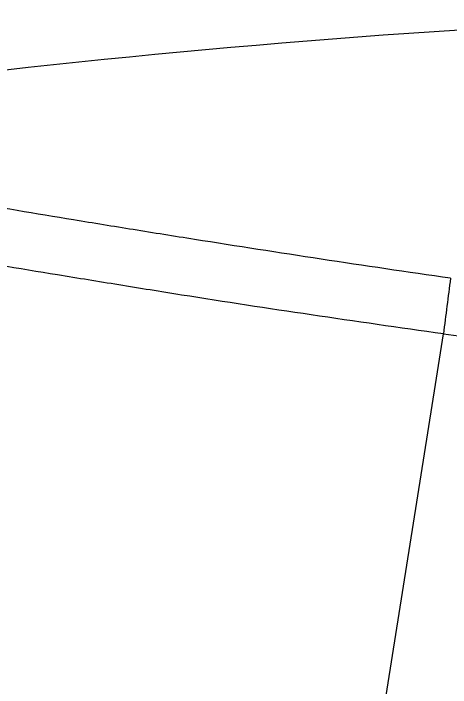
# Model space of a CAD drawing. Extents: x 0 to 1462, y 0 to 1072.
# Drawn here: x 766.65 to 780.4, y 805.24 to 826.45 of the extents above; entities that cross this region are included whole.
import ezdxf

# ---------------------------------------------------------------- set-up
doc = ezdxf.new("R2010")
doc.units = 0
doc.header["$LTSCALE"] = 10
doc.header["$MEASUREMENT"] = 0
doc.layers.get('0').update_dxf_attribs({"linetype": 'CONTINUOUS'})

msp = doc.modelspace()

# ---------------------------------------------------------------- linework, layer by layer
at = {"color": 9, "linetype": 'Continuous'}
for p, q in [((779.927, 814.771), (780.18, 816.369)), ((772.825, 769.93), (779.927, 814.771))]:
    msp.add_line(p, q, dxfattribs=at)
at = {"color": 7, "linetype": 'Continuous'}
msp.add_arc((800.661, 517.136), 309.436, 91.6221, 96.37423, dxfattribs=at)
at = {"color": 9, "linetype": 'Continuous'}
msp.add_arc((1160.279, 769.067), 383.032, 172.64254, 172.90622, dxfattribs=at)
for points, knots in [([(780.402, 818.118), (779.043, 818.312), (776.357, 818.71), (773.03, 819.227), (770.434, 819.645), (767.976, 820.043), (765.082, 820.533), (761.863, 821.096), (759.412, 821.545), (757.659, 821.876), (756.519, 822.093), (755.507, 822.293), (754.877, 822.421), (754.583, 822.477)], [0, 0, 0, 0, 0.157237, 0.311046, 0.38572, 0.458429, 0.596347, 0.722, 0.832764, 0.881839, 0.926297, 0.965699, 1, 1, 1, 1]), ([(780.18, 816.369), (778.79, 816.561), (776.042, 816.957), (772.636, 817.476), (769.977, 817.907), (767.456, 818.316), (764.482, 818.807), (761.647, 819.308), (759.557, 819.684), (758.142, 819.937), (756.84, 820.175), (755.348, 820.457), (754.289, 820.65), (753.627, 820.774)], [0, 0, 0, 0, 0.156312, 0.309497, 0.383955, 0.456445, 0.594169, 0.71985, 0.777316, 0.8308, 0.880068, 0.924869, 1, 1, 1, 1]), ([(780.18, 816.37), (781.023, 816.252), (782.705, 816.029), (785.221, 815.728), (787.718, 815.477), (789.375, 815.342), (790.198, 815.276)], [0, 0, 0, 0, 0.253254, 0.50505, 0.754311, 1, 1, 1, 1])]:
    msp.add_open_spline(points, degree=3, knots=knots, dxfattribs=at)

doc.saveas('drawing.dxf')
